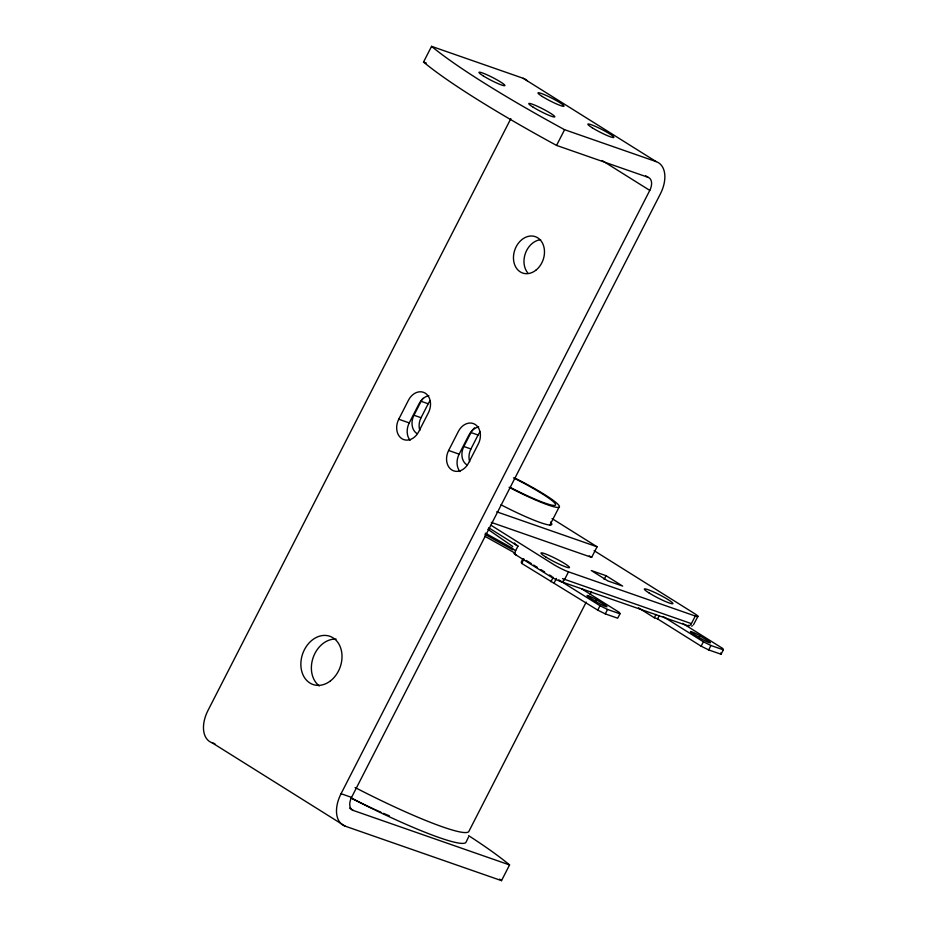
<?xml version="1.0" encoding="UTF-8"?>
<svg xmlns="http://www.w3.org/2000/svg" width="927" height="927" viewBox="0 0 927 927"><rect width="100%" height="100%" fill="white"/><g stroke="black" fill="none" stroke-linecap="round" stroke-linejoin="round"><path stroke-width="1.39" d="M468.483 837.116L466.072 842.133A119.328 13.094 27.1 0 1 351.124 798.054M468.622 835.633A228.366 25.064 27.1 0 1 509.56 864.937L501.519 880.65L345.192 826.166A29.734 18.355 -57.9 0 1 341.055 793.721L649.781 190.394A11.97 7.393 -57.9 0 0 648.112 177.335L556.548 145.412A232.005 25.458 27.1 0 1 423.523 62.063L431.565 46.35L523.141 78.274A29.734 18.355 -57.9 0 1 527.243 80.753M510.835 118.656L208.03 710.372A29.734 18.355 -57.9 0 0 212.179 742.817L345.192 826.166M398.737 419.236L408.494 400.163A14.971 11.657 -70.8 0 1 425.25 393.175A14.971 11.657 -70.8 0 1 428.448 412.666L418.691 431.739A14.971 11.657 -70.8 0 1 401.936 438.726A14.971 11.657 -70.8 0 1 398.737 419.236L409.247 422.897A14.971 11.657 -70.8 0 0 410.105 440.325M409.247 422.897L419.016 403.836A14.971 11.657 -70.8 0 1 428.819 395.644M416.965 433.569A14.067 10.962 -70.8 0 1 413.963 415.238L421.101 401.287A14.067 10.962 -70.8 0 1 423.071 398.274M556.548 145.412L564.589 129.699L656.154 161.611A29.734 18.355 -57.9 0 1 660.302 194.056L351.565 797.382A11.97 7.393 -57.9 0 0 353.233 810.441L509.56 864.937M419.838 430.418A14.067 10.962 -70.8 0 1 421.055 417.718L428.193 403.766A14.067 10.962 -70.8 0 1 430.151 400.742M448.622 450.487L458.378 431.414A14.971 11.657 -70.8 0 1 475.134 424.427A14.971 11.657 -70.8 0 1 478.332 443.917L468.575 462.99A14.971 11.657 -70.8 0 1 451.82 469.977A14.971 11.657 -70.8 0 1 448.622 450.487L459.132 454.149A14.971 11.657 -70.8 0 0 459.977 471.576M459.132 454.149L468.888 435.087A14.971 11.657 -70.8 0 1 478.703 426.907M466.849 464.821A14.067 10.962 -70.8 0 1 463.848 446.501L470.986 432.55A14.067 10.962 -70.8 0 1 474.554 427.834M469.711 461.669A14.067 10.962 -70.8 0 1 470.928 448.969L478.065 435.018A14.067 10.962 -70.8 0 1 480.035 431.994M688.367 625.25A7.984 0.881 27.1 0 1 686.93 625.493L560.151 581.299A7.984 0.881 27.1 0 1 550.105 576.316L516.188 555.064A3.986 2.468 -57.9 0 1 515.632 550.708L517.973 546.119A11.97 1.309 27.1 0 1 514.612 543.025M522.921 558.807L521.229 562.11L521.681 563.384L597.753 610.14L605.285 613.883L617.695 618.205L619.954 613.79L619.503 612.527L581.6 588.772M521.681 563.384L523.929 558.969M549.815 525.25L559.027 507.243M550.939 581.716L553.199 577.301M554.184 582.851L556.443 578.436M686.93 625.493A3.986 3.105 -70.8 0 0 691.403 623.628L695.285 616.038L568.506 571.843L564.624 579.433A3.986 3.105 -70.8 0 1 560.151 581.299M491.322 522.411L591.646 557.394L597.069 546.791L552.052 518.587M586.212 602.11L468.911 831.322A116.929 12.827 27.1 0 1 355.076 787.521M590.163 594.381L591.484 591.808M604.126 579.387L606.026 575.679L622.654 586.096L607.88 580.939L591.252 570.522L606.026 575.679M595.331 601.959L596.467 599.746A6.362 0.695 27.1 0 0 588.46 595.783A6.362 0.695 27.1 0 0 588.935 597.127L597.544 602.515A6.362 0.695 27.1 0 0 605.551 606.49A6.362 0.695 27.1 0 0 605.076 605.146L596.467 599.746M597.753 610.14L600.012 605.725L562.098 581.971M605.285 613.883L607.544 609.468L619.954 613.79M638.471 607.822L654.323 617.753L656.015 614.439M654.323 617.753L657.579 618.888L659.271 615.574M693.489 624.763L697.961 616.316M698.726 637.996L699.85 635.795A6.362 0.695 27.1 0 0 691.843 631.82A6.362 0.695 27.1 0 0 692.318 633.164L700.928 638.552A6.362 0.695 27.1 0 0 708.935 642.527A6.362 0.695 27.1 0 0 708.46 641.183L699.85 635.795M682.724 623.396L722.898 648.564L723.338 649.827L721.079 654.242L708.668 649.92L701.136 646.177L703.396 641.774L663.222 616.594M708.668 649.92L710.928 645.505L723.338 649.827M691.577 626.142L692.504 625.713M423.523 62.063L426.258 63.013M421.101 401.287L428.193 403.766M470.986 432.55L478.065 435.018M413.963 415.238L421.055 417.718M463.848 446.501L470.928 448.969M496.745 511.82L597.069 546.791M691.403 623.628L562.515 578.622M212.179 742.817L214.89 743.755M341.055 793.721L351.565 797.382M703.396 641.774L710.928 645.505M600.012 605.725L607.544 609.468M485.377 533.187L513.106 548.657M484.937 534.3L512.735 549.815M484.682 536.165L513.743 552.388M523.141 78.274L656.154 161.611M645.679 175.806L648.112 177.335M602.191 160.58L649.781 190.394M594.103 550.661L694.393 613.5A11.97 1.309 27.1 0 1 695.285 616.038M589.213 555.864L591.646 557.394M657.579 618.888L701.136 646.177M491.055 525.285L553.431 564.369A11.97 1.309 27.1 0 0 568.506 571.843M488.714 527.776L517.973 546.119M558.714 579.85L560.974 581.264M526.374 560.499L531.252 563.546M533.685 565.076L537.347 567.37M541.009 569.665L544.659 571.959M549.537 575.007L551.982 576.536M349.572 808.147L353.233 810.441M513.801 549.502L515.632 550.708M487.822 529.236L512.735 546.513M720.638 652.979L721.079 654.242M550.522 522.052A50.788 5.574 27.1 0 1 501.032 504.798M516.188 555.064A7.984 0.881 27.1 0 1 514.543 553.06M515.006 478.112A49.687 5.458 27.1 0 1 559.352 506.976A49.687 5.458 27.1 0 1 509.085 487.289M513.488 477.88A45.4 4.983 27.1 0 1 555.597 504.891A45.4 4.983 27.1 0 1 510.371 487.428M389.34 815.806A62.352 6.848 27.1 0 1 383.465 813.35M380.997 812.284A62.352 6.848 27.1 0 1 375.875 809.989M374.566 809.398A62.352 6.848 27.1 0 1 350.626 797.672M499.641 879.097A228.366 25.064 27.1 0 1 501.519 880.65M564.589 129.699A232.005 25.458 27.1 0 1 431.565 46.35M319.305 685.934A25.539 19.896 -70.8 0 1 313.268 657.231A25.539 19.896 -70.8 0 1 336.119 639.109M527.741 272.874A19.258 14.994 -70.8 0 1 525.621 252.758A19.258 14.994 -70.8 0 1 540.626 239.722M545.806 557A15.968 1.75 27.1 0 0 569.201 567.706A15.968 1.75 27.1 0 0 550.765 556.165A15.968 1.75 27.1 0 0 545.806 557M649.19 593.037A15.968 1.75 27.1 0 0 672.585 603.755A15.968 1.75 27.1 0 0 654.161 592.202A15.968 1.75 27.1 0 0 649.19 593.037M592.26 127.787A14.565 1.599 27.1 0 0 613.604 137.567A14.565 1.599 27.1 0 0 596.791 127.022A14.565 1.599 27.1 0 0 592.26 127.787M542.376 96.535A14.565 1.599 27.1 0 0 563.72 106.315A14.565 1.599 27.1 0 0 546.907 95.771A14.565 1.599 27.1 0 0 542.376 96.535M533.176 107.196A14.565 1.599 27.1 0 0 554.531 116.976A14.565 1.599 27.1 0 0 537.706 106.431A14.565 1.599 27.1 0 0 533.176 107.196M483.303 75.933A14.565 1.599 27.1 0 0 504.647 85.713A14.565 1.599 27.1 0 0 487.834 75.18A14.565 1.599 27.1 0 0 483.303 75.933M535.736 270.325A19.258 14.994 -70.8 0 0 537.695 237.799A19.258 14.994 -70.8 0 0 513.5 256.397A19.258 14.994 -70.8 0 0 535.736 270.325M330.394 680.939A25.539 19.896 -70.8 0 0 333.002 637.799A25.539 19.896 -70.8 0 0 300.904 662.469A25.539 19.896 -70.8 0 0 330.394 680.939"/></g></svg>
